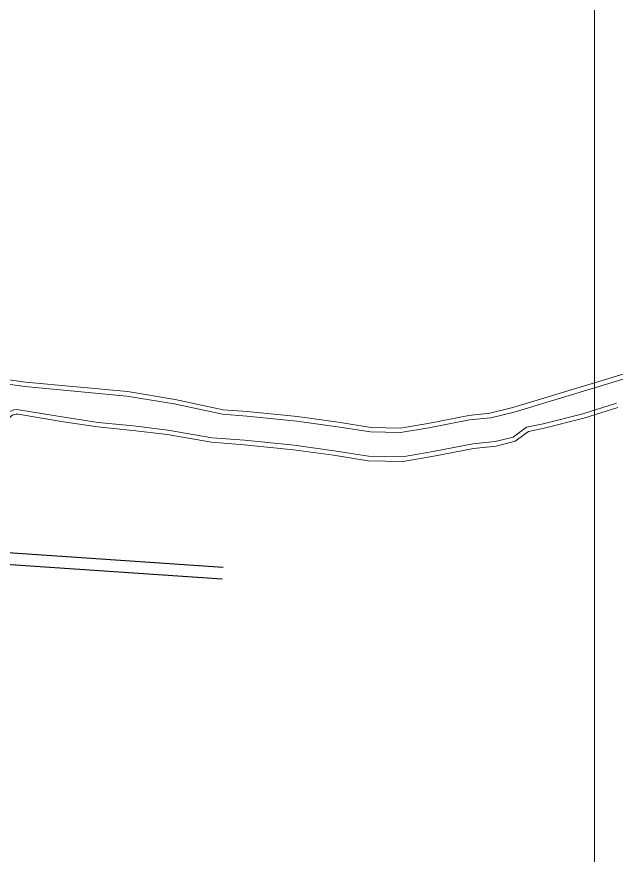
# Model space of a CAD drawing. Header units: metres. Extents: x 750 to 3116, y -341 to 1465.
# Drawn here: x 1709.8 to 1907.8, y 610.8 to 887.7 of the extents above; entities that cross this region are included whole.
import ezdxf

# ---------------------------------------------------------------- set-up
doc = ezdxf.new("R2010")
doc.units = ezdxf.units.M
for name, color, linetype, lineweight in [('Footpath', 32, 'Continuous', 18), ('Levels', 252, 'Continuous', 5), ('Main Road', 8, 'Continuous', 25), ('Vehicular Road', 253, 'Continuous', 20)]:
    doc.layers.add(name, color=color, linetype=linetype, lineweight=lineweight)

msp = doc.modelspace()

# ---------------------------------------------------------------- linework, layer by layer
at = {"layer": 'Footpath'}
msp.add_lwpolyline([(2216.125, 835.191), (2176.415, 832.32), (2151.526, 830.622), (2124.5, 829.272), (2102.592, 826.769), (2066.447, 817.739), (2027.786, 805.153), (1873.651, 758.598), (1866.076, 756.749), (1859.037, 756.042), (1845.561, 753.412), (1836.437, 751.854), (1826.794, 752.066), (1815.967, 753.762), (1802.486, 755.632), (1785.869, 757.277), (1777.954, 757.907), (1762.081, 761.309), (1746.359, 763.919), (1712.64, 767.057), (1620.187, 779.969), (1552.188, 787.74), (1444.636, 794.917)], dxfattribs=at)
msp.add_lwpolyline([(1908.286, 758.609), (1897.12, 755.077), (1884, 751.795), (1878.8, 750.744), (1874.346, 747.503), (1868.072, 745.894), (1860.643, 745.148), (1847.54, 742.591), (1837.25, 740.834), (1825.818, 741.084), (1814.36, 742.879), (1801.188, 744.706), (1784.89, 746.32), (1774.086, 747.181), (1759.414, 749.707), (1748.123, 751.05), (1736.419, 752.226), (1725.191, 753.94), (1710.229, 756.421, 0.4455962), (1706.743, 753.637), (1705.686, 735.564), (1702.438, 715.861), (1701.757, 711.054)], format="xyb", dxfattribs=at)
at = {"layer": 'Levels'}
msp.add_lwpolyline([(1222.216, 1465.102), (1900.569, 1465.102), (1900.569, 512.603), (1222.216, 512.603)], close=True, dxfattribs=at)
at = {"layer": 'Main Road'}
for points in [[(1700.908, 712.187, 0.4359674), (1701.831, 711.049), (1777.894, 705.939)], [(1777.626, 701.948), (1701.121, 707.088, 0.3927893), (1700.064, 706.23), (1699.727, 703.853), (1696.27, 641.653)]]:
    msp.add_lwpolyline(points, format="xyb", dxfattribs=at)
at = {"layer": 'Vehicular Road'}
msp.add_lwpolyline([(2216.233, 833.695), (2176.52, 830.824), (2151.614, 829.125), (2124.623, 827.776), (2102.86, 825.29), (2066.861, 816.296), (2028.235, 803.722), (1874.046, 757.15), (1866.33, 755.267), (1859.256, 754.556), (1845.831, 751.937), (1836.548, 750.352), (1826.661, 750.568), (1815.748, 752.278), (1802.309, 754.142), (1785.735, 755.783), (1777.736, 756.42), (1761.801, 759.834), (1746.167, 762.431), (1712.467, 765.567), (1619.998, 778.481), (1552.053, 786.246), (1444.558, 793.418)], dxfattribs=at)
msp.add_lwpolyline([(1907.83, 760.038), (1896.711, 756.521), (1883.669, 753.258), (1878.182, 752.15), (1873.696, 748.885), (1867.809, 747.375), (1860.424, 746.634), (1847.27, 744.067), (1837.139, 742.337), (1825.951, 742.582), (1814.579, 744.363), (1801.365, 746.196), (1785.023, 747.814), (1774.273, 748.67), (1759.63, 751.192), (1748.286, 752.542), (1736.608, 753.715), (1725.427, 755.421), (1710.422, 757.91, 0.4455962), (1705.774, 754.197), (1704.69, 735.675), (1701.45, 716.013), (1700.767, 711.194)], format="xyb", dxfattribs=at)

doc.saveas('drawing.dxf')
